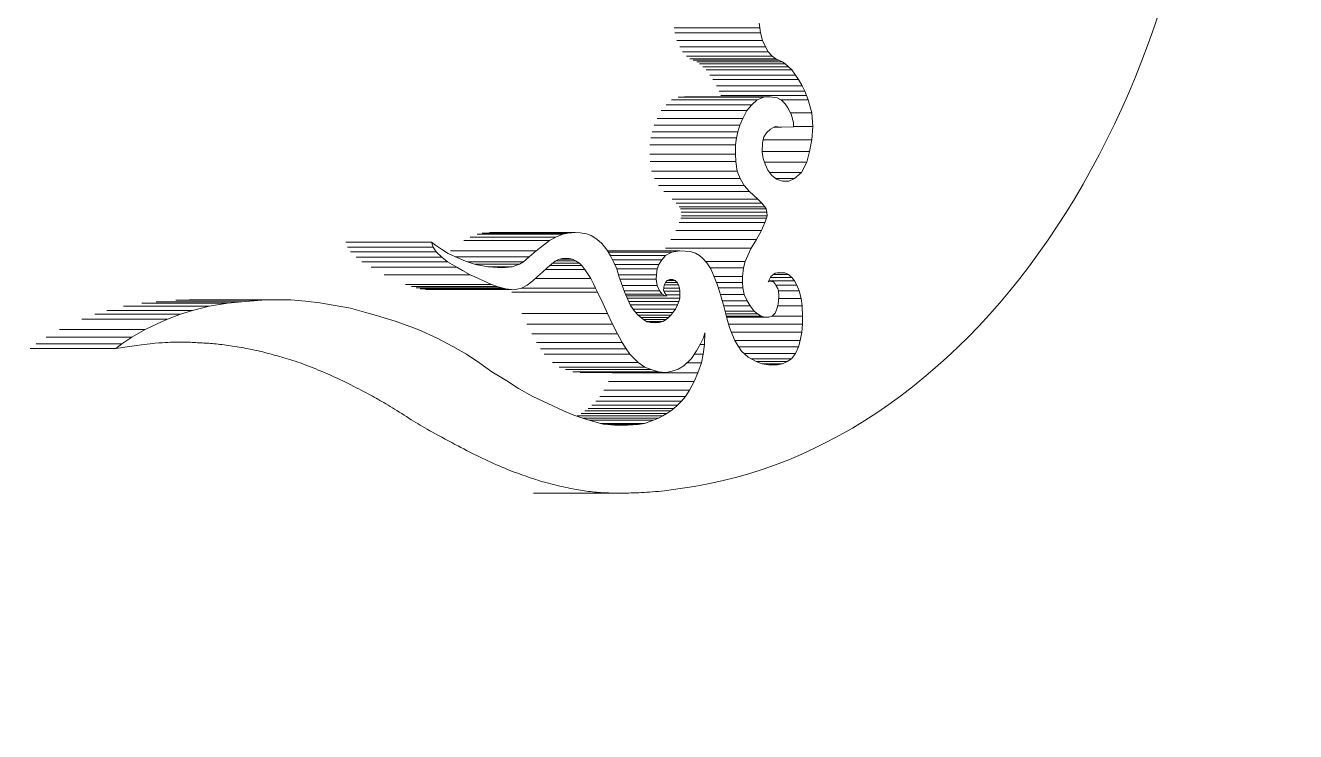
# Model space of a CAD drawing. Header units: inches. Extents: x 20 to 536, y 8 to 344.
# Drawn here: x 298.706 to 299.361, y 112.909 to 113.273 of the extents above; entities that cross this region are included whole.
import ezdxf

# ---------------------------------------------------------------- set-up
doc = ezdxf.new("R2010")
doc.units = ezdxf.units.IN
doc.header["$LTSCALE"] = 16
doc.header["$MEASUREMENT"] = 0
doc.layers.add('Symbol (ANSI)', color=7, linetype='Continuous', lineweight=25)
doc.layers.add('Visible (ANSI)', color=7, linetype='Continuous', lineweight=50)
doc.styles.add('Standard D-E', font='arial.ttf')
doc.dimstyles.new('in [mm] D-E NeptuneBenson$7', dxfattribs={"dimscale": 16, "dimtxt": 0.15, "dimasz": 0.098425, "dimexe": 0.125, "dimexo": 0.063, "dimgap": 0.031496, "dimtad": 0, "dimtih": 1, "dimtoh": 1, "dimdec": 4, "dimrnd": 1e-08, "dimzin": 3, "dimdsep": 46, "dimlunit": 5, "dimtxsty": 'Standard D-E', "dimcen": 0.09, "dimdle": 0.393701, "dimclrd": 256, "dimclre": 256, "dimclrt": 256, "dimadec": 1, "dimazin": 1, "dimtfac": 1, "dimtofl": 0, "dimtmove": 0, "dimatfit": 3, "dimfxl": 1, "dimfrac": 1, "dimtolj": 1, "dimtzin": 4, "dimlwd": -1, "dimlwe": -1, "dimarcsym": 0})

msp = doc.modelspace()

# ---------------------------------------------------------------- linework, layer by layer
at = {"layer": 'Visible (ANSI)', "linetype": 'Continuous', "lineweight": 18}
for p, q in [((299.085, 113.27211), (299.08479, 113.27454)), ((299.0408, 113.27211), (299.085, 113.27211)), ((299.04117, 113.26943), (299.08537, 113.26943)), ((299.08537, 113.26943), (299.085, 113.27211)), ((299.08651, 113.26553), (299.08537, 113.26943)), ((299.04231, 113.26553), (299.08651, 113.26553)), ((299.0438, 113.26221), (299.088, 113.26221)), ((299.088, 113.26221), (299.08651, 113.26553)), ((299.08936, 113.25966), (299.088, 113.26221)), ((299.04516, 113.25966), (299.08936, 113.25966)), ((299.04719, 113.25738), (299.09138, 113.25738)), ((299.04902, 113.25613), (299.09322, 113.25613)), ((299.05062, 113.25545), (299.09481, 113.25545)), ((299.05257, 113.25454), (299.09677, 113.25454)), ((299.05392, 113.25353), (299.09811, 113.25353)), ((299.09138, 113.25738), (299.08936, 113.25966)), ((299.09322, 113.25613), (299.09138, 113.25738)), ((299.09481, 113.25545), (299.09322, 113.25613)), ((299.09677, 113.25454), (299.09481, 113.25545)), ((299.09811, 113.25353), (299.09677, 113.25454)), ((299.09989, 113.25202), (299.09811, 113.25353)), ((299.05569, 113.25202), (299.09989, 113.25202)), ((299.05735, 113.25034), (299.10154, 113.25034)), ((299.05926, 113.24762), (299.10345, 113.24762)), ((299.10154, 113.25034), (299.09989, 113.25202)), ((299.10345, 113.24762), (299.10154, 113.25034)), ((299.10493, 113.24542), (299.10345, 113.24762)), ((299.06074, 113.24542), (299.10493, 113.24542)), ((299.06271, 113.24211), (299.10691, 113.24211)), ((299.10691, 113.24211), (299.10493, 113.24542)), ((299.10821, 113.23939), (299.10691, 113.24211)), ((299.03951, 113.23496), (299.08371, 113.23496)), ((299.04292, 113.23623), (299.08712, 113.23623)), ((299.04621, 113.23648), (299.0904, 113.23648)), ((299.06401, 113.23939), (299.10821, 113.23939)), ((299.06501, 113.23717), (299.1092, 113.23717)), ((299.0809, 113.2323), (299.08371, 113.23496)), ((299.08371, 113.23496), (299.08712, 113.23623)), ((299.08712, 113.23623), (299.0904, 113.23648)), ((299.0904, 113.23648), (299.09396, 113.2359)), ((299.09396, 113.2359), (299.09621, 113.23473)), ((299.09594, 113.23487), (299.10995, 113.23487)), ((299.09621, 113.23473), (299.09807, 113.23281)), ((299.1092, 113.23717), (299.10821, 113.23939)), ((299.10995, 113.23487), (299.1092, 113.23717)), ((299.11179, 113.22822), (299.10995, 113.23487)), ((299.03423, 113.22937), (299.07843, 113.22937)), ((299.03671, 113.2323), (299.0809, 113.2323)), ((299.07623, 113.22524), (299.07843, 113.22937)), ((299.07843, 113.22937), (299.0809, 113.2323)), ((299.09807, 113.23281), (299.09954, 113.2307)), ((299.09954, 113.2307), (299.10121, 113.22757)), ((299.10087, 113.22822), (299.11179, 113.22822)), ((299.10121, 113.22757), (299.10234, 113.22329)), ((299.11234, 113.22109), (299.11179, 113.22822)), ((299.03062, 113.22178), (299.07481, 113.22178)), ((299.03203, 113.22524), (299.07623, 113.22524)), ((299.07379, 113.21832), (299.07481, 113.22178)), ((299.07481, 113.22178), (299.07623, 113.22524)), ((299.09299, 113.2211), (299.09048, 113.21982)), ((299.09239, 113.22079), (299.0963, 113.22079)), ((299.09256, 113.22088), (299.09591, 113.22088)), ((299.09591, 113.22088), (299.09299, 113.2211)), ((299.0963, 113.22079), (299.09591, 113.22088)), ((299.10244, 113.22091), (299.0963, 113.22079)), ((299.10234, 113.22329), (299.10244, 113.22091)), ((299.10243, 113.22109), (299.11234, 113.22109)), ((299.11192, 113.21421), (299.11234, 113.22109)), ((299.02884, 113.21533), (299.07303, 113.21533)), ((299.0296, 113.21832), (299.07379, 113.21832)), ((299.07257, 113.21177), (299.07303, 113.21533)), ((299.07303, 113.21533), (299.07379, 113.21832)), ((299.08711, 113.21577), (299.08646, 113.21274)), ((299.08678, 113.21421), (299.11192, 113.21421)), ((299.08846, 113.21786), (299.08711, 113.21577)), ((299.09048, 113.21982), (299.08846, 113.21786)), ((299.11062, 113.20828), (299.11192, 113.21421)), ((299.02838, 113.21177), (299.07257, 113.21177)), ((299.07251, 113.20694), (299.07257, 113.21177)), ((299.08646, 113.21274), (299.08621, 113.20806)), ((299.08621, 113.20806), (299.08673, 113.20464)), ((299.08623, 113.20828), (299.11062, 113.20828)), ((299.10931, 113.20276), (299.11062, 113.20828)), ((299.02832, 113.20694), (299.07251, 113.20694)), ((299.02846, 113.20313), (299.07265, 113.20313)), ((299.07265, 113.20313), (299.07251, 113.20694)), ((299.07337, 113.19805), (299.07265, 113.20313)), ((299.08673, 113.20464), (299.08773, 113.20163)), ((299.08736, 113.20276), (299.10931, 113.20276)), ((299.08773, 113.20163), (299.08922, 113.19864)), ((299.10653, 113.19745), (299.10931, 113.20276)), ((299.02918, 113.19805), (299.07337, 113.19805)), ((299.03072, 113.19435), (299.07491, 113.19435)), ((299.07491, 113.19435), (299.07337, 113.19805)), ((299.07702, 113.19065), (299.07491, 113.19435)), ((299.08922, 113.19864), (299.09129, 113.1958)), ((299.09008, 113.19745), (299.10653, 113.19745)), ((299.09129, 113.1958), (299.09364, 113.19405)), ((299.0934, 113.19423), (299.10287, 113.19423)), ((299.10006, 113.19294), (299.10287, 113.19423)), ((299.10287, 113.19423), (299.10653, 113.19745)), ((299.03283, 113.19065), (299.07702, 113.19065)), ((299.0798, 113.18755), (299.07702, 113.19065)), ((299.09364, 113.19405), (299.09666, 113.19301)), ((299.09666, 113.19301), (299.10006, 113.19294)), ((299.0356, 113.18755), (299.0798, 113.18755)), ((299.03984, 113.18358), (299.08404, 113.18358)), ((299.04183, 113.18156), (299.08603, 113.18156)), ((299.08404, 113.18358), (299.0798, 113.18755)), ((299.08603, 113.18156), (299.08404, 113.18358)), ((299.0877, 113.17962), (299.08603, 113.18156)), ((299.04351, 113.17962), (299.0877, 113.17962)), ((299.04419, 113.1786), (299.08839, 113.1786)), ((299.04452, 113.177), (299.08871, 113.177)), ((299.04459, 113.1751), (299.08878, 113.1751)), ((299.08839, 113.1786), (299.0877, 113.17962)), ((299.08871, 113.177), (299.08839, 113.1786)), ((299.08848, 113.17377), (299.08878, 113.1751)), ((299.08878, 113.1751), (299.08871, 113.177)), ((299.04348, 113.17163), (299.08767, 113.17163)), ((299.04429, 113.17377), (299.08848, 113.17377)), ((299.08584, 113.1674), (299.08767, 113.17163)), ((299.08767, 113.17163), (299.08848, 113.17377)), ((298.87151, 113.16152), (298.9157, 113.16152)), ((298.91654, 113.15892), (298.9157, 113.16152)), ((298.9157, 113.16152), (298.91775, 113.15994)), ((298.93238, 113.16238), (298.97658, 113.16238)), ((298.9356, 113.16396), (298.9798, 113.16396)), ((298.93923, 113.16555), (298.98342, 113.16555)), ((298.94189, 113.16614), (298.98608, 113.16614)), ((298.94563, 113.16639), (298.98983, 113.16639)), ((298.97342, 113.1599), (298.97658, 113.16238)), ((298.97658, 113.16238), (298.9798, 113.16396)), ((298.9798, 113.16396), (298.98342, 113.16555)), ((298.98342, 113.16555), (298.98608, 113.16614)), ((298.98608, 113.16614), (298.98983, 113.16639)), ((298.98983, 113.16639), (298.99237, 113.16626)), ((298.99237, 113.16626), (298.99561, 113.16569)), ((298.99561, 113.16569), (298.9981, 113.16484)), ((298.9981, 113.16484), (299.00097, 113.16301)), ((299.00097, 113.16301), (299.00353, 113.16073)), ((299.03912, 113.16278), (299.08332, 113.16278)), ((299.04165, 113.1674), (299.08584, 113.1674)), ((299.08054, 113.15828), (299.08332, 113.16278)), ((299.08332, 113.16278), (299.08584, 113.1674)), ((298.87234, 113.15892), (298.91654, 113.15892)), ((298.87397, 113.1564), (298.91816, 113.1564)), ((298.91816, 113.1564), (298.91654, 113.15892)), ((298.91775, 113.15994), (298.92081, 113.15784)), ((298.92111, 113.15379), (298.91816, 113.1564)), ((298.92081, 113.15784), (298.92439, 113.15567)), ((298.92439, 113.15567), (298.92963, 113.15316)), ((298.92557, 113.15705), (298.96977, 113.15705)), ((298.96618, 113.15393), (298.96977, 113.15705)), ((298.96977, 113.15705), (298.97342, 113.1599)), ((299.00353, 113.16073), (299.00636, 113.15728)), ((299.00636, 113.15728), (299.00812, 113.15441)), ((299.00658, 113.15691), (299.04381, 113.15691)), ((299.00695, 113.15632), (299.03959, 113.15632)), ((299.03634, 113.15828), (299.08054, 113.15828)), ((299.0364, 113.15451), (299.03959, 113.15632)), ((299.03959, 113.15632), (299.04381, 113.15691)), ((299.04381, 113.15691), (299.0492, 113.15671)), ((299.0492, 113.15671), (299.05183, 113.15573)), ((299.05183, 113.15573), (299.05388, 113.15463)), ((299.07883, 113.15461), (299.08054, 113.15828)), ((298.87692, 113.15379), (298.92111, 113.15379)), ((298.87983, 113.15138), (298.92403, 113.15138)), ((298.88457, 113.14852), (298.92876, 113.14852)), ((298.92403, 113.15138), (298.92111, 113.15379)), ((298.92876, 113.14852), (298.92403, 113.15138)), ((298.92802, 113.15393), (298.96618, 113.15393)), ((298.93177, 113.14685), (298.92876, 113.14852)), ((298.92963, 113.15316), (298.93327, 113.15161)), ((298.93327, 113.15161), (298.93843, 113.15)), ((298.93435, 113.15127), (298.96326, 113.15127)), ((298.93822, 113.15007), (298.96105, 113.15007)), ((298.93843, 113.15), (298.94498, 113.14869)), ((298.94473, 113.14874), (298.95725, 113.14874)), ((298.94498, 113.14869), (298.94976, 113.14842)), ((298.94976, 113.14842), (298.95364, 113.1484)), ((298.95364, 113.1484), (298.95725, 113.14874)), ((298.95725, 113.14874), (298.96105, 113.15007)), ((298.96105, 113.15007), (298.96326, 113.15127)), ((298.96326, 113.15127), (298.96618, 113.15393)), ((298.97756, 113.15011), (298.97531, 113.14814)), ((298.97678, 113.14942), (298.99324, 113.14942)), ((298.97951, 113.15158), (298.97756, 113.15011)), ((298.97826, 113.15063), (298.99211, 113.15063)), ((298.98114, 113.15245), (298.97951, 113.15158)), ((298.98006, 113.15188), (298.99006, 113.15188)), ((298.98308, 113.15303), (298.98114, 113.15245)), ((298.98209, 113.15274), (298.98842, 113.15274)), ((298.98496, 113.15316), (298.98308, 113.15303)), ((298.98333, 113.15305), (298.98664, 113.15305)), ((298.98664, 113.15305), (298.98496, 113.15316)), ((298.98842, 113.15274), (298.98664, 113.15305)), ((298.99006, 113.15188), (298.98842, 113.15274)), ((298.99211, 113.15063), (298.99006, 113.15188)), ((298.99324, 113.14942), (298.99211, 113.15063)), ((298.99483, 113.14739), (298.99324, 113.14942)), ((299.00806, 113.15451), (299.0364, 113.15451)), ((299.00812, 113.15441), (299.00974, 113.15103)), ((299.00908, 113.15242), (299.03453, 113.15242)), ((299.00974, 113.15103), (299.0113, 113.14774)), ((299.01027, 113.14992), (299.03302, 113.14992)), ((299.03217, 113.14764), (299.03302, 113.14992)), ((299.03302, 113.14992), (299.03453, 113.15242)), ((299.03453, 113.15242), (299.0364, 113.15451)), ((299.05388, 113.15463), (299.05571, 113.15302)), ((299.05571, 113.15302), (299.0577, 113.15079)), ((299.05704, 113.15154), (299.07745, 113.15154)), ((299.0577, 113.15079), (299.05984, 113.14775)), ((299.0767, 113.14821), (299.07745, 113.15154)), ((299.07745, 113.15154), (299.07883, 113.15461)), ((298.8914, 113.14464), (298.9356, 113.14464)), ((298.9356, 113.14464), (298.93177, 113.14685)), ((298.9392, 113.14298), (298.9356, 113.14464)), ((298.94295, 113.14128), (298.9392, 113.14298)), ((298.97051, 113.14397), (298.96792, 113.14156)), ((298.96919, 113.14274), (298.99798, 113.14274)), ((298.97289, 113.14593), (298.97051, 113.14397)), ((298.97531, 113.14814), (298.97289, 113.14593)), ((298.97448, 113.14739), (298.99483, 113.14739)), ((298.99656, 113.14481), (298.99483, 113.14739)), ((298.99798, 113.14274), (298.99656, 113.14481)), ((298.99936, 113.13991), (298.99798, 113.14274)), ((299.0113, 113.14774), (299.01235, 113.14399)), ((299.01132, 113.14764), (299.03217, 113.14764)), ((299.01216, 113.14465), (299.03169, 113.14465)), ((299.01235, 113.14399), (299.01372, 113.14016)), ((299.01296, 113.14228), (299.03156, 113.14228)), ((299.03156, 113.14228), (299.03169, 113.14465)), ((299.0321, 113.1391), (299.03156, 113.14228)), ((299.03169, 113.14465), (299.03217, 113.14764)), ((299.03856, 113.14213), (299.03733, 113.1416)), ((299.04015, 113.14216), (299.03856, 113.14213)), ((299.04134, 113.14167), (299.04015, 113.14216)), ((299.05952, 113.14821), (299.0767, 113.14821)), ((299.05984, 113.14775), (299.06156, 113.14356)), ((299.0615, 113.1437), (299.07613, 113.1437)), ((299.06156, 113.14356), (299.06329, 113.13934)), ((299.07607, 113.14064), (299.07613, 113.1437)), ((299.07613, 113.1437), (299.0767, 113.14821)), ((299.09071, 113.14367), (299.08943, 113.14098)), ((299.09046, 113.14314), (299.10161, 113.14314)), ((299.09302, 113.14545), (299.09071, 113.14367)), ((299.09212, 113.14476), (299.09991, 113.14476)), ((299.09536, 113.14586), (299.09302, 113.14545)), ((299.09406, 113.14564), (299.09789, 113.14564)), ((299.09789, 113.14564), (299.09536, 113.14586)), ((299.09991, 113.14476), (299.09789, 113.14564)), ((299.10161, 113.14314), (299.09991, 113.14476)), ((299.10299, 113.14152), (299.10161, 113.14314)), ((298.90239, 113.13963), (298.94659, 113.13963)), ((298.90548, 113.13865), (298.94967, 113.13865)), ((298.90789, 113.13781), (298.95208, 113.13781)), ((298.90995, 113.13735), (298.95414, 113.13735)), ((298.91271, 113.13706), (298.9569, 113.13706)), ((298.94659, 113.13963), (298.94295, 113.14128)), ((298.94967, 113.13865), (298.94659, 113.13963)), ((298.95208, 113.13781), (298.94967, 113.13865)), ((298.95414, 113.13735), (298.95208, 113.13781)), ((298.9569, 113.13706), (298.95414, 113.13735)), ((298.95979, 113.13717), (298.9569, 113.13706)), ((298.95713, 113.13567), (299.00132, 113.13567)), ((298.96181, 113.1376), (298.95979, 113.13717)), ((298.965, 113.13928), (298.96181, 113.1376)), ((298.96213, 113.13777), (299.00039, 113.13777)), ((298.96792, 113.14156), (298.965, 113.13928)), ((299.00039, 113.13777), (298.99936, 113.13991)), ((299.00132, 113.13567), (299.00039, 113.13777)), ((299.00424, 113.12964), (299.00132, 113.13567)), ((299.01372, 113.14016), (299.01534, 113.1358)), ((299.01411, 113.1391), (299.0321, 113.1391)), ((299.01514, 113.13634), (299.03337, 113.13634)), ((299.01534, 113.1358), (299.0169, 113.13188)), ((299.03337, 113.13634), (299.0321, 113.1391)), ((299.03477, 113.13462), (299.03337, 113.13634)), ((299.03546, 113.13797), (299.03544, 113.13652)), ((299.03544, 113.13652), (299.03588, 113.1354)), ((299.03573, 113.13933), (299.03546, 113.13797)), ((299.03546, 113.13779), (299.04364, 113.13779)), ((299.03555, 113.13622), (299.04377, 113.13622)), ((299.03647, 113.14063), (299.03573, 113.13933)), ((299.03577, 113.13941), (299.04307, 113.13941)), ((299.03588, 113.1354), (299.0371, 113.13374)), ((299.03733, 113.1416), (299.03647, 113.14063)), ((299.03652, 113.14068), (299.04238, 113.14068)), ((299.03751, 113.14167), (299.04134, 113.14167)), ((299.04238, 113.14068), (299.04134, 113.14167)), ((299.04307, 113.13941), (299.04238, 113.14068)), ((299.04364, 113.13779), (299.04307, 113.13941)), ((299.04377, 113.13622), (299.04364, 113.13779)), ((299.04383, 113.13432), (299.04377, 113.13622)), ((299.06276, 113.14064), (299.07607, 113.14064)), ((299.06329, 113.13934), (299.06502, 113.13381)), ((299.06377, 113.13782), (299.07635, 113.13782)), ((299.07635, 113.13782), (299.07607, 113.14064)), ((299.07703, 113.13441), (299.07635, 113.13782)), ((299.08943, 113.14098), (299.09024, 113.14128)), ((299.08957, 113.14128), (299.09024, 113.14128)), ((299.08969, 113.14152), (299.10299, 113.14152)), ((299.09024, 113.14128), (299.09127, 113.14124)), ((299.09127, 113.14124), (299.09217, 113.14091)), ((299.09217, 113.14091), (299.09283, 113.14006)), ((299.09283, 113.14006), (299.09353, 113.13892)), ((299.09333, 113.13924), (299.10405, 113.13924)), ((299.09353, 113.13892), (299.09432, 113.13761)), ((299.09432, 113.13761), (299.09466, 113.13617)), ((299.09462, 113.13634), (299.10531, 113.13634)), ((299.09466, 113.13617), (299.09489, 113.13398)), ((299.10405, 113.13924), (299.10299, 113.14152)), ((299.10531, 113.13634), (299.10405, 113.13924)), ((299.10632, 113.13232), (299.10531, 113.13634)), ((298.76641, 113.12991), (298.81061, 113.12991)), ((298.7737, 113.13074), (298.8179, 113.13074)), ((298.78396, 113.13161), (298.82816, 113.13161)), ((298.79097, 113.13174), (298.83516, 113.13174)), ((298.80109, 113.12836), (298.81061, 113.12991)), ((298.81061, 113.12991), (298.8179, 113.13074)), ((298.8179, 113.13074), (298.82816, 113.13161)), ((298.82816, 113.13161), (298.83516, 113.13174)), ((298.83516, 113.13174), (298.84314, 113.13162)), ((298.84314, 113.13162), (298.85084, 113.13108)), ((298.85084, 113.13108), (298.85815, 113.13011)), ((298.85815, 113.13011), (298.86497, 113.129)), ((298.86497, 113.129), (298.87389, 113.12736)), ((299.00657, 113.12472), (299.00424, 113.12964)), ((299.01581, 113.13462), (299.03477, 113.13462)), ((299.01617, 113.13372), (299.03623, 113.13372)), ((299.0166, 113.13263), (299.04373, 113.13263)), ((299.0169, 113.13188), (299.01839, 113.12885)), ((299.01739, 113.13089), (299.04335, 113.13089)), ((299.01825, 113.12914), (299.04261, 113.12914)), ((299.01839, 113.12885), (299.02045, 113.12593)), ((299.03623, 113.13372), (299.03477, 113.13462)), ((299.0363, 113.13372), (299.03623, 113.13372)), ((299.0371, 113.13374), (299.0363, 113.13372)), ((299.03667, 113.13432), (299.04383, 113.13432)), ((299.04152, 113.12693), (299.04261, 113.12914)), ((299.04261, 113.12914), (299.04335, 113.13089)), ((299.04335, 113.13089), (299.04373, 113.13263)), ((299.04373, 113.13263), (299.04383, 113.13432)), ((299.06483, 113.13441), (299.07703, 113.13441)), ((299.06502, 113.13381), (299.06645, 113.12849)), ((299.06572, 113.13121), (299.07857, 113.13121)), ((299.07857, 113.13121), (299.07703, 113.13441)), ((299.08011, 113.12858), (299.07857, 113.13121)), ((299.09441, 113.12872), (299.09373, 113.12657)), ((299.09475, 113.13092), (299.09441, 113.12872)), ((299.09489, 113.13398), (299.09475, 113.13092)), ((299.09481, 113.13232), (299.10632, 113.13232)), ((299.1068, 113.12866), (299.10632, 113.13232)), ((298.74204, 113.12423), (298.78624, 113.12423)), ((298.74825, 113.12627), (298.79244, 113.12627)), ((298.75689, 113.12836), (298.80109, 113.12836)), ((298.77954, 113.12177), (298.78624, 113.12423)), ((298.78624, 113.12423), (298.79244, 113.12627)), ((298.79244, 113.12627), (298.80109, 113.12836)), ((298.87389, 113.12736), (298.88111, 113.1253)), ((298.88111, 113.1253), (298.88745, 113.12363)), ((298.88745, 113.12363), (298.89692, 113.12065)), ((298.96238, 113.12472), (299.00657, 113.12472)), ((299.00902, 113.11918), (299.00657, 113.12472)), ((299.01975, 113.12693), (299.04152, 113.12693)), ((299.02045, 113.12593), (299.02219, 113.1239)), ((299.02106, 113.12522), (299.04026, 113.12522)), ((299.02219, 113.1239), (299.02434, 113.12207)), ((299.0223, 113.1238), (299.03909, 113.1238)), ((299.02365, 113.12266), (299.03787, 113.12266)), ((299.03673, 113.12151), (299.03787, 113.12266)), ((299.03787, 113.12266), (299.03909, 113.1238)), ((299.03909, 113.1238), (299.04026, 113.12522)), ((299.04026, 113.12522), (299.04152, 113.12693)), ((299.06643, 113.12858), (299.08011, 113.12858)), ((299.06645, 113.12849), (299.06799, 113.12223)), ((299.06709, 113.12591), (299.08213, 113.12591)), ((299.06745, 113.12443), (299.08383, 113.12443)), ((299.06772, 113.12331), (299.08568, 113.12331)), ((299.06784, 113.12282), (299.08764, 113.12282)), ((299.06785, 113.12281), (299.08972, 113.12281)), ((299.06799, 113.12223), (299.06939, 113.11749)), ((299.08213, 113.12591), (299.08011, 113.12858)), ((299.08383, 113.12443), (299.08213, 113.12591)), ((299.08568, 113.12331), (299.08383, 113.12443)), ((299.08764, 113.12282), (299.08568, 113.12331)), ((299.08972, 113.12281), (299.08764, 113.12282)), ((299.09143, 113.1233), (299.08972, 113.12281)), ((299.09293, 113.12477), (299.09143, 113.1233)), ((299.09149, 113.12335), (299.10705, 113.12335)), ((299.09373, 113.12657), (299.09293, 113.12477)), ((299.09439, 113.12866), (299.1068, 113.12866)), ((299.10705, 113.12335), (299.1068, 113.12866)), ((299.10702, 113.11923), (299.10705, 113.12335)), ((298.72382, 113.11646), (298.76801, 113.11646)), ((298.73535, 113.12177), (298.77954, 113.12177)), ((298.76121, 113.11247), (298.76801, 113.11646)), ((298.76801, 113.11646), (298.77431, 113.11933)), ((298.77431, 113.11933), (298.77954, 113.12177)), ((298.89692, 113.12065), (298.90883, 113.11647)), ((298.90883, 113.11647), (298.91864, 113.11194)), ((298.96483, 113.11918), (299.00902, 113.11918)), ((299.01158, 113.11408), (299.00902, 113.11918)), ((299.02434, 113.12207), (299.0267, 113.12043)), ((299.02514, 113.12151), (299.03673, 113.12151)), ((299.02647, 113.12059), (299.03503, 113.12059)), ((299.0267, 113.12043), (299.02928, 113.11992)), ((299.02863, 113.12005), (299.03317, 113.12005)), ((299.02928, 113.11992), (299.03099, 113.11984)), ((299.03099, 113.11984), (299.03317, 113.12005)), ((299.03317, 113.12005), (299.03503, 113.12059)), ((299.03503, 113.12059), (299.03673, 113.12151)), ((299.06888, 113.11923), (299.10702, 113.11923)), ((299.06939, 113.11749), (299.07079, 113.11403)), ((299.10674, 113.11506), (299.10702, 113.11923)), ((298.71701, 113.11247), (298.76121, 113.11247)), ((298.75599, 113.10894), (298.76121, 113.11247)), ((298.77309, 113.10931), (298.7706, 113.10904)), ((298.77511, 113.10948), (298.77309, 113.10931)), ((298.7768, 113.10959), (298.77511, 113.10948)), ((298.77831, 113.10966), (298.7768, 113.10959)), ((298.77975, 113.10972), (298.77831, 113.10966)), ((298.78114, 113.10977), (298.77975, 113.10972)), ((298.78249, 113.10981), (298.78114, 113.10977)), ((298.78379, 113.10984), (298.78249, 113.10981)), ((298.78504, 113.10986), (298.78379, 113.10984)), ((298.78624, 113.10987), (298.78504, 113.10986)), ((298.78739, 113.10986), (298.78624, 113.10987)), ((298.78849, 113.10985), (298.78739, 113.10986)), ((298.78953, 113.10983), (298.78849, 113.10985)), ((298.79052, 113.1098), (298.78953, 113.10983)), ((298.79148, 113.10977), (298.79052, 113.1098)), ((298.79239, 113.10973), (298.79148, 113.10977)), ((298.79328, 113.10968), (298.79239, 113.10973)), ((298.79415, 113.10964), (298.79328, 113.10968)), ((298.795, 113.10959), (298.79415, 113.10964)), ((298.79584, 113.10954), (298.795, 113.10959)), ((298.79668, 113.1095), (298.79584, 113.10954)), ((298.79752, 113.10946), (298.79668, 113.1095)), ((298.79837, 113.10942), (298.79752, 113.10946)), ((298.79922, 113.10937), (298.79837, 113.10942)), ((298.80008, 113.10932), (298.79922, 113.10937)), ((298.80096, 113.10927), (298.80008, 113.10932)), ((298.80185, 113.1092), (298.80096, 113.10927)), ((298.80277, 113.10913), (298.80185, 113.1092)), ((298.80371, 113.10905), (298.80277, 113.10913)), ((298.91864, 113.11194), (298.92676, 113.10769)), ((298.96739, 113.11408), (299.01158, 113.11408)), ((298.96983, 113.10972), (299.01402, 113.10972)), ((299.01402, 113.10972), (299.01158, 113.11408)), ((299.01612, 113.10645), (299.01402, 113.10972)), ((299.05604, 113.11201), (299.05449, 113.10894)), ((299.05663, 113.11462), (299.05604, 113.11201)), ((299.05648, 113.10868), (299.05663, 113.11462)), ((299.07037, 113.11506), (299.10674, 113.11506)), ((299.07079, 113.11403), (299.07218, 113.11066)), ((299.07215, 113.11074), (299.10587, 113.11074)), ((299.07218, 113.11066), (299.07376, 113.10813)), ((299.10499, 113.10751), (299.10587, 113.11074)), ((299.10587, 113.11074), (299.10674, 113.11506)), ((298.7088, 113.10654), (298.75299, 113.10654)), ((298.71179, 113.10894), (298.75599, 113.10894)), ((298.75299, 113.10654), (298.75599, 113.10894)), ((298.75883, 113.10744), (298.75299, 113.10654)), ((298.76361, 113.10814), (298.75883, 113.10744)), ((298.76749, 113.10866), (298.76361, 113.10814)), ((298.7706, 113.10904), (298.76749, 113.10866)), ((298.80467, 113.10895), (298.80371, 113.10905)), ((298.80565, 113.10884), (298.80467, 113.10895)), ((298.80666, 113.10873), (298.80565, 113.10884)), ((298.80768, 113.1086), (298.80666, 113.10873)), ((298.80873, 113.10846), (298.80768, 113.1086)), ((298.80981, 113.10832), (298.80873, 113.10846)), ((298.8109, 113.10816), (298.80981, 113.10832)), ((298.81201, 113.108), (298.8109, 113.10816)), ((298.81314, 113.10783), (298.81201, 113.108)), ((298.81429, 113.10765), (298.81314, 113.10783)), ((298.81544, 113.10747), (298.81429, 113.10765)), ((298.81659, 113.10727), (298.81544, 113.10747)), ((298.81774, 113.10708), (298.81659, 113.10727)), ((298.81888, 113.10688), (298.81774, 113.10708)), ((298.82001, 113.10667), (298.81888, 113.10688)), ((298.82112, 113.10646), (298.82001, 113.10667)), ((298.82222, 113.10625), (298.82112, 113.10646)), ((298.82331, 113.10603), (298.82222, 113.10625)), ((298.82439, 113.10581), (298.82331, 113.10603)), ((298.82546, 113.10557), (298.82439, 113.10581)), ((298.82653, 113.10533), (298.82546, 113.10557)), ((298.8276, 113.10508), (298.82653, 113.10533)), ((298.82867, 113.10482), (298.8276, 113.10508)), ((298.82974, 113.10455), (298.82867, 113.10482)), ((298.83082, 113.10426), (298.82974, 113.10455)), ((298.8319, 113.10397), (298.83082, 113.10426)), ((298.83299, 113.10367), (298.8319, 113.10397)), ((298.83408, 113.10336), (298.83299, 113.10367)), ((298.83518, 113.10305), (298.83408, 113.10336)), ((298.83629, 113.10274), (298.83518, 113.10305)), ((298.8374, 113.10243), (298.83629, 113.10274)), ((298.92676, 113.10769), (298.9338, 113.1037)), ((298.9338, 113.1037), (298.94066, 113.09902)), ((298.97192, 113.10645), (299.01612, 113.10645)), ((298.9739, 113.10365), (299.01809, 113.10365)), ((299.01809, 113.10365), (299.01612, 113.10645)), ((299.02231, 113.09936), (299.01809, 113.10365)), ((299.05242, 113.10536), (299.04977, 113.10146)), ((299.05128, 113.10368), (299.05584, 113.10368)), ((299.05449, 113.10894), (299.05242, 113.10536)), ((299.05434, 113.10868), (299.05648, 113.10868)), ((299.05491, 113.09923), (299.05584, 113.10368)), ((299.05584, 113.10368), (299.05648, 113.10868)), ((299.07376, 113.10813), (299.07567, 113.10523)), ((299.07417, 113.10751), (299.10499, 113.10751)), ((299.07567, 113.10523), (299.07903, 113.10217)), ((299.07702, 113.104), (299.1034, 113.104)), ((299.10135, 113.1013), (299.1034, 113.104)), ((299.1034, 113.104), (299.10499, 113.10751)), ((298.83852, 113.10211), (298.8374, 113.10243)), ((298.83964, 113.10179), (298.83852, 113.10211)), ((298.84078, 113.10147), (298.83964, 113.10179)), ((298.84194, 113.10113), (298.84078, 113.10147)), ((298.84311, 113.10078), (298.84194, 113.10113)), ((298.8443, 113.10041), (298.84311, 113.10078)), ((298.84551, 113.10002), (298.8443, 113.10041)), ((298.84675, 113.0996), (298.84551, 113.10002)), ((298.84801, 113.09915), (298.84675, 113.0996)), ((298.8493, 113.09868), (298.84801, 113.09915)), ((298.85061, 113.09818), (298.8493, 113.09868)), ((298.85194, 113.09766), (298.85061, 113.09818)), ((298.85328, 113.09713), (298.85194, 113.09766)), ((298.85464, 113.09658), (298.85328, 113.09713)), ((298.856, 113.09602), (298.85464, 113.09658)), ((298.85737, 113.09545), (298.856, 113.09602)), ((298.94066, 113.09902), (298.94683, 113.09459)), ((298.97812, 113.09936), (299.02231, 113.09936)), ((298.98158, 113.09704), (299.02578, 113.09704)), ((299.02578, 113.09704), (299.02231, 113.09936)), ((299.02904, 113.09567), (299.02578, 113.09704)), ((299.0458, 113.09772), (299.043, 113.09593)), ((299.04977, 113.10146), (299.0458, 113.09772)), ((299.0474, 113.09923), (299.05491, 113.09923)), ((299.0531, 113.09397), (299.05491, 113.09923)), ((299.07903, 113.10217), (299.0832, 113.09995)), ((299.08066, 113.1013), (299.10135, 113.1013)), ((299.0832, 113.09995), (299.08626, 113.09873)), ((299.08337, 113.09989), (299.09916, 113.09989)), ((299.08623, 113.09874), (299.0967, 113.09874)), ((299.08626, 113.09873), (299.09048, 113.09807)), ((299.09004, 113.09814), (299.09412, 113.09814)), ((299.09048, 113.09807), (299.09412, 113.09814)), ((299.09412, 113.09814), (299.0967, 113.09874)), ((299.0967, 113.09874), (299.09916, 113.09989)), ((299.09916, 113.09989), (299.10135, 113.1013)), ((298.85875, 113.09487), (298.85737, 113.09545)), ((298.86012, 113.09429), (298.85875, 113.09487)), ((298.8615, 113.09369), (298.86012, 113.09429)), ((298.86289, 113.09309), (298.8615, 113.09369)), ((298.86428, 113.09247), (298.86289, 113.09309)), ((298.86568, 113.09184), (298.86428, 113.09247)), ((298.86709, 113.0912), (298.86568, 113.09184)), ((298.86852, 113.09053), (298.86709, 113.0912)), ((298.86995, 113.08985), (298.86852, 113.09053)), ((298.87138, 113.08916), (298.86995, 113.08985)), ((298.94683, 113.09459), (298.95461, 113.0899)), ((298.95461, 113.0899), (298.96058, 113.08602)), ((298.98485, 113.09567), (299.02904, 113.09567)), ((298.98855, 113.09463), (299.03274, 113.09463)), ((298.99241, 113.09426), (299.03661, 113.09426)), ((299.00695, 113.08953), (299.05114, 113.08953)), ((299.0089, 113.09397), (299.0531, 113.09397)), ((299.03274, 113.09463), (299.02904, 113.09567)), ((299.03661, 113.09426), (299.03274, 113.09463)), ((299.03981, 113.09482), (299.03661, 113.09426)), ((299.043, 113.09593), (299.03981, 113.09482)), ((299.04884, 113.08505), (299.05114, 113.08953)), ((299.05114, 113.08953), (299.0531, 113.09397)), ((298.87281, 113.08846), (298.87138, 113.08916)), ((298.87422, 113.08776), (298.87281, 113.08846)), ((298.87561, 113.08706), (298.87422, 113.08776)), ((298.87696, 113.08637), (298.87561, 113.08706)), ((298.87827, 113.08569), (298.87696, 113.08637)), ((298.87953, 113.08504), (298.87827, 113.08569)), ((298.88074, 113.08442), (298.87953, 113.08504)), ((298.88189, 113.08381), (298.88074, 113.08442)), ((298.88299, 113.08322), (298.88189, 113.08381)), ((298.88406, 113.08265), (298.88299, 113.08322)), ((298.96058, 113.08602), (298.96801, 113.0819)), ((299.00464, 113.08505), (299.04884, 113.08505)), ((299.04667, 113.08186), (299.04884, 113.08505)), ((298.8851, 113.08208), (298.88406, 113.08265)), ((298.88613, 113.08152), (298.8851, 113.08208)), ((298.88713, 113.08096), (298.88613, 113.08152)), ((298.88814, 113.0804), (298.88713, 113.08096)), ((298.88915, 113.07983), (298.88814, 113.0804)), ((298.89017, 113.07924), (298.88915, 113.07983)), ((298.8912, 113.07864), (298.89017, 113.07924)), ((298.89225, 113.07802), (298.8912, 113.07864)), ((298.89332, 113.07738), (298.89225, 113.07802)), ((298.89441, 113.07672), (298.89332, 113.07738)), ((298.89554, 113.07603), (298.89441, 113.07672)), ((298.96801, 113.0819), (298.97574, 113.07819)), ((298.97574, 113.07819), (298.98379, 113.07447)), ((298.99838, 113.07733), (299.04258, 113.07733)), ((299.00043, 113.07933), (299.04462, 113.07933)), ((299.00247, 113.08186), (299.04667, 113.08186)), ((299.0407, 113.07567), (299.04258, 113.07733)), ((299.04258, 113.07733), (299.04462, 113.07933)), ((299.04462, 113.07933), (299.04667, 113.08186)), ((298.89669, 113.07532), (298.89554, 113.07603)), ((298.89789, 113.07457), (298.89669, 113.07532)), ((298.89911, 113.0738), (298.89789, 113.07457)), ((298.90036, 113.07301), (298.89911, 113.0738)), ((298.90161, 113.07221), (298.90036, 113.07301)), ((298.90286, 113.07142), (298.90161, 113.07221)), ((298.90411, 113.07063), (298.90286, 113.07142)), ((298.90533, 113.06986), (298.90411, 113.07063)), ((298.90653, 113.06911), (298.90533, 113.06986)), ((298.98379, 113.07447), (298.9891, 113.07225)), ((298.9891, 113.07225), (298.99642, 113.06973)), ((298.99084, 113.07182), (299.03504, 113.07182)), ((298.99284, 113.07301), (299.03703, 113.07301)), ((298.99364, 113.07068), (299.03271, 113.07068)), ((298.99488, 113.07435), (299.03908, 113.07435)), ((298.9965, 113.07567), (299.0407, 113.07567)), ((299.03013, 113.06956), (299.03271, 113.07068)), ((299.03271, 113.07068), (299.03504, 113.07182)), ((299.03504, 113.07182), (299.03703, 113.07301)), ((299.03703, 113.07301), (299.03908, 113.07435)), ((299.03908, 113.07435), (299.0407, 113.07567)), ((298.90769, 113.06839), (298.90653, 113.06911)), ((298.90883, 113.06769), (298.90769, 113.06839)), ((298.90997, 113.06701), (298.90883, 113.06769)), ((298.91113, 113.06632), (298.90997, 113.06701)), ((298.91232, 113.06563), (298.91113, 113.06632)), ((298.91356, 113.06491), (298.91232, 113.06563)), ((298.91488, 113.06416), (298.91356, 113.06491)), ((298.91629, 113.06337), (298.91488, 113.06416)), ((298.9178, 113.06254), (298.91629, 113.06337)), ((298.99642, 113.06973), (299.00423, 113.06755)), ((298.99701, 113.06956), (299.03013, 113.06956)), ((299.0029, 113.06792), (299.02563, 113.06792)), ((299.00423, 113.06755), (299.01007, 113.06708)), ((299.0066, 113.06736), (299.02231, 113.06736)), ((299.01007, 113.06708), (299.01684, 113.06699)), ((299.01684, 113.06699), (299.02231, 113.06736)), ((299.02231, 113.06736), (299.02563, 113.06792)), ((299.02563, 113.06792), (299.03013, 113.06956)), ((298.9194, 113.06166), (298.9178, 113.06254)), ((298.92106, 113.06076), (298.9194, 113.06166)), ((298.92275, 113.05984), (298.92106, 113.06076)), ((298.92446, 113.05892), (298.92275, 113.05984)), ((298.92616, 113.05801), (298.92446, 113.05892)), ((298.92782, 113.05713), (298.92616, 113.05801)), ((298.92942, 113.05628), (298.92782, 113.05713)), ((298.93094, 113.05548), (298.92942, 113.05628)), ((298.9324, 113.05473), (298.93094, 113.05548)), ((298.9338, 113.054), (298.9324, 113.05473)), ((298.93516, 113.05331), (298.9338, 113.054)), ((298.9365, 113.05263), (298.93516, 113.05331)), ((298.93784, 113.05197), (298.9365, 113.05263)), ((298.93918, 113.0513), (298.93784, 113.05197)), ((298.94054, 113.05064), (298.93918, 113.0513)), ((298.94194, 113.04997), (298.94054, 113.05064)), ((298.94337, 113.04928), (298.94194, 113.04997)), ((298.94482, 113.0486), (298.94337, 113.04928)), ((298.94628, 113.04793), (298.94482, 113.0486)), ((298.94774, 113.04726), (298.94628, 113.04793)), ((298.94921, 113.0466), (298.94774, 113.04726)), ((298.95066, 113.04597), (298.94921, 113.0466)), ((298.95208, 113.04536), (298.95066, 113.04597)), ((298.95348, 113.04478), (298.95208, 113.04536)), ((298.95486, 113.04422), (298.95348, 113.04478)), ((298.95621, 113.04369), (298.95486, 113.04422)), ((298.95754, 113.04317), (298.95621, 113.04369)), ((298.95886, 113.04268), (298.95754, 113.04317)), ((298.96017, 113.04219), (298.95886, 113.04268)), ((298.96147, 113.04172), (298.96017, 113.04219)), ((298.96277, 113.04126), (298.96147, 113.04172)), ((298.96408, 113.0408), (298.96277, 113.04126)), ((298.96538, 113.04035), (298.96408, 113.0408)), ((298.96669, 113.0399), (298.96538, 113.04035)), ((298.968, 113.03946), (298.96669, 113.0399)), ((298.96932, 113.03903), (298.968, 113.03946)), ((298.97064, 113.03861), (298.96932, 113.03903)), ((298.97197, 113.0382), (298.97064, 113.03861)), ((298.97331, 113.0378), (298.97197, 113.0382)), ((298.97466, 113.03741), (298.97331, 113.0378)), ((298.976, 113.03704), (298.97466, 113.03741)), ((298.97735, 113.03668), (298.976, 113.03704)), ((298.96835, 113.03195), (299.01254, 113.03195)), ((298.97868, 113.03634), (298.97735, 113.03668)), ((298.98, 113.03601), (298.97868, 113.03634)), ((298.9813, 113.0357), (298.98, 113.03601)), ((298.98256, 113.0354), (298.9813, 113.0357)), ((298.98379, 113.03512), (298.98256, 113.0354)), ((298.98499, 113.03487), (298.98379, 113.03512)), ((298.98614, 113.03462), (298.98499, 113.03487)), ((298.98726, 113.0344), (298.98614, 113.03462)), ((298.98836, 113.03419), (298.98726, 113.0344)), ((298.98944, 113.03399), (298.98836, 113.03419)), ((298.9905, 113.0338), (298.98944, 113.03399)), ((298.99154, 113.03363), (298.9905, 113.0338)), ((298.99258, 113.03346), (298.99154, 113.03363)), ((298.99362, 113.0333), (298.99258, 113.03346)), ((298.99465, 113.03315), (298.99362, 113.0333)), ((298.99568, 113.03301), (298.99465, 113.03315)), ((298.99671, 113.03287), (298.99568, 113.03301)), ((298.99774, 113.03274), (298.99671, 113.03287)), ((298.99876, 113.03262), (298.99774, 113.03274)), ((298.99977, 113.03252), (298.99876, 113.03262)), ((299.00079, 113.03242), (298.99977, 113.03252)), ((299.0018, 113.03233), (299.00079, 113.03242)), ((299.00281, 113.03225), (299.0018, 113.03233)), ((299.00382, 113.03218), (299.00281, 113.03225)), ((299.00484, 113.03212), (299.00382, 113.03218)), ((299.00588, 113.03207), (299.00484, 113.03212)), ((299.00693, 113.03203), (299.00588, 113.03207)), ((299.008, 113.032), (299.00693, 113.03203)), ((299.0091, 113.03198), (299.008, 113.032)), ((299.01022, 113.03196), (299.0091, 113.03198)), ((299.01137, 113.03195), (299.01022, 113.03196)), ((299.01254, 113.03195), (299.01137, 113.03195)), ((299.01374, 113.03195), (299.01254, 113.03195)), ((299.01496, 113.03197), (299.01374, 113.03195)), ((299.01619, 113.03198), (299.01496, 113.03197)), ((299.01745, 113.03201), (299.01619, 113.03198)), ((299.01871, 113.03204), (299.01745, 113.03201)), ((299.02, 113.03208), (299.01871, 113.03204)), ((299.0213, 113.03213), (299.02, 113.03208)), ((299.02262, 113.03218), (299.0213, 113.03213)), ((299.02396, 113.03224), (299.02262, 113.03218)), ((299.02534, 113.03231), (299.02396, 113.03224)), ((299.02674, 113.0324), (299.02534, 113.03231)), ((299.02818, 113.03249), (299.02674, 113.0324)), ((299.02966, 113.03259), (299.02818, 113.03249)), ((299.03119, 113.03271), (299.02966, 113.03259)), ((299.03275, 113.03284), (299.03119, 113.03271)), ((299.03434, 113.03298), (299.03275, 113.03284)), ((299.03595, 113.03314), (299.03434, 113.03298)), ((299.04401, 113.03434), (299.03595, 113.03314))]:
    msp.add_line(p, q, dxfattribs=at)
for centre, major_axis, start_param, end_param in [((299.01593, 113.46192), (0, 0.42942), 3.234188, 6.152982), ((301.32966, 110.56731), (0, 2.8125), 0, 2.665656)]:
    msp.add_ellipse(centre, major_axis=major_axis, ratio=0.707107, start_param=start_param, end_param=end_param, dxfattribs=at)

# ---------------------------------------------------------------- leaders
at = {"layer": 'Symbol (ANSI)', "annotation_type": 0, "has_hookline": 1, "hookline_direction": 0, "text_width": 23.73806}
msp.add_leader([(297.35223, 112.87981), (308.78926, 122.08039), (310.36406, 122.08039)], dimstyle='in [mm] D-E NeptuneBenson$7', override={"dimtad": 0}, dxfattribs=at)

doc.saveas('drawing.dxf')
